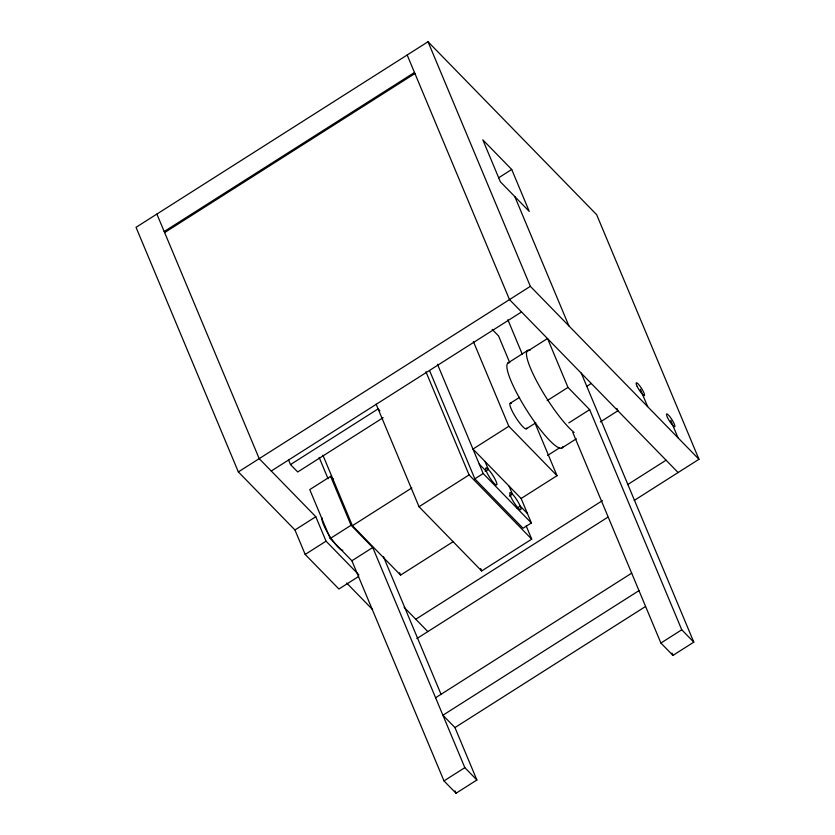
<?xml version="1.0" encoding="UTF-8"?>
<svg xmlns="http://www.w3.org/2000/svg" width="835" height="835" viewBox="0 0 835 835"><rect width="100%" height="100%" fill="white"/><g stroke="black" fill="none" stroke-linecap="round" stroke-linejoin="round"><path stroke-width="1.25" d="M634.203 500.447L698.968 459.281L596.66 214.689L428.031 41.75L136.032 227.318L238.34 471.911L294.953 529.974L305.182 554.43L338.906 589.019L358.664 576.463M164.192 231.535L414.484 72.478M164.631 232.579L414.922 73.522M498.547 177.855L511.719 169.484L529.265 211.412L500.353 181.769L482.818 139.831L511.719 169.484M238.34 471.911L530.35 286.342L698.968 459.281M271.25 471.013L521.541 311.956M288.513 459.824L290.496 464.563L378.098 408.899L379.904 410.747M383.129 417.698L297.719 471.973L290.496 464.563M507.795 363.089L527.803 350.376M333.269 479.081L330.608 476.347L309.754 489.602L330.211 538.523L351.89 560.765L443.98 780.902L456.025 793.25L476.879 779.994L454.96 727.577L442.915 715.23L638.973 590.637M526.666 351.754L547.53 338.499L567.988 387.419L589.667 409.651L681.757 629.788L693.802 642.146L672.947 655.402L660.903 643.044L572.831 432.53M294.953 529.974L315.807 516.719L326.047 541.174L358.883 574.856M510.206 403.295L519.589 397.335M305.182 554.43L326.047 541.174M330.211 538.523L351.076 525.267L372.754 547.509L464.834 767.647L476.879 779.994M547.134 400.675L567.988 387.419M322.915 455.211L352.401 525.695L411.812 487.943M521.134 498.485L557.008 475.689L508.828 426.278L472.954 449.073L521.134 498.485L531.363 522.95L523.023 528.252L474.844 478.841L429.639 370.761M586.807 386.292L591.201 383.505M526.405 428.783L535.799 422.823M419.024 506.73L469.082 474.927L531.718 539.159L481.659 570.963L419.024 506.73L376.115 404.161M485.239 471.451L488.36 469.468L484.999 461.431M474.844 478.841L483.194 473.539L531.363 522.95M351.89 560.765L372.754 547.509M568.812 422.907L589.667 409.651M547.635 455.419L559.711 447.748M600.334 421.936L617.89 410.778L616.919 408.44M561.788 448.04L576.348 438.782M509.329 496.157L512.45 494.174L509.089 486.137M352.401 525.695L400.581 575.106L453.384 541.539M517.063 508.087L520.195 506.104L527.417 513.515M415.778 619.246L602.4 500.645M627.649 484.603L666.069 460.189M416.842 638.577L607.859 517.189M435.599 697.757L631.667 573.165M454.96 727.577L645.538 606.471M443.98 780.902L464.834 767.647M660.903 643.044L681.757 629.788M678.114 472.537L509.496 299.598L407.177 55.006M492.18 329.397L498.547 335.92L509.538 362.202M479.248 464.103L486.471 471.514A10.072 1.91 57.6 0 0 496.23 484.978A10.072 1.91 57.6 0 0 491.168 472.871A10.072 1.91 57.6 0 0 486.471 471.514M315.807 516.719L259.205 458.655L156.886 214.063M404.15 607.327L427.823 631.594M346.723 583.07L372.619 609.623M670.703 420.318L678.02 437.79M640.351 389.193L647.668 406.655M514.809 196.59L568.896 325.88M581.254 373.088L693.802 642.146M428.031 41.75L530.35 286.342M671.945 653.012L672.947 655.402M507.847 319.721L522.355 354.426M535.026 423.126L557.008 475.689M473.351 341.463L508.828 426.278M526.196 525.966L531.718 539.159M437.477 364.258L483.194 473.539M425.944 371.794L469.082 474.927M480.657 568.583L481.659 570.963M399.579 572.716L400.581 575.106M383.401 556.528L441.12 694.511M330.608 476.347L351.076 525.267M319.147 457.423L328.061 478.747M455.023 790.849L456.025 793.25M342.841 550.202A19.132 3.632 57.6 0 1 332.413 540.13M331.892 539.389A19.132 3.632 57.6 0 1 331.37 538.627M330.326 537.072A19.132 3.632 57.6 0 1 329.825 536.289M329.314 535.496A19.132 3.632 57.6 0 1 323.625 524.881L323.354 524.234A19.132 3.632 57.6 0 1 322.226 518.044M526.749 428.031A15.103 2.86 57.6 0 1 515.498 416.968A15.103 2.86 57.6 0 1 511.49 403.524M562.978 446.422A50.34 9.55 57.6 0 1 526.948 410.58A50.34 9.55 57.6 0 1 509.757 362.703M574.125 432.478A50.34 9.55 57.6 0 1 537.375 382.482A50.34 9.55 57.6 0 1 530.016 350.397M637.147 386.386A7.546 1.43 57.6 0 0 644.338 395.592A7.546 1.43 57.6 0 0 639.579 385.593A7.546 1.43 57.6 0 0 637.147 386.386M667.499 417.51A7.546 1.43 57.6 0 0 674.69 426.716A7.546 1.43 57.6 0 0 669.931 416.717A7.546 1.43 57.6 0 0 667.499 417.51M510.561 496.22A10.072 1.91 57.6 0 0 520.32 509.684A10.072 1.91 57.6 0 0 515.258 497.577A10.072 1.91 57.6 0 0 510.561 496.22"/></g></svg>
